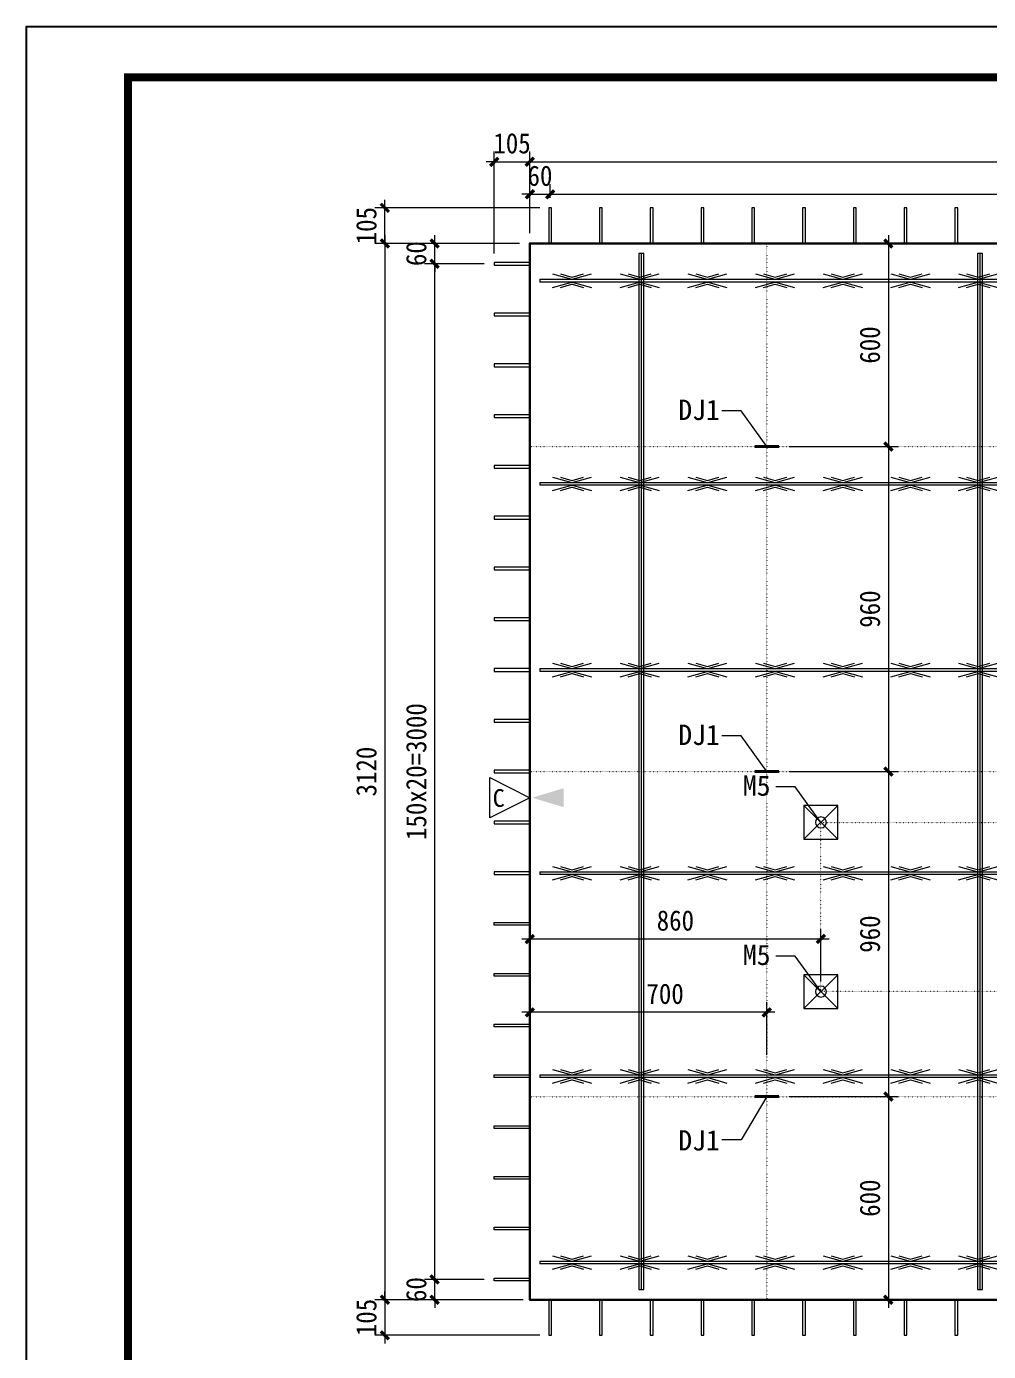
# Model space of a CAD drawing. Header units: millimetres. Extents: x 0 to 28815, y -2 to 20487.
# Drawn here: x 16215 to 19057, y 16571 to 20484 of the extents above; entities that cross this region are included whole.
import ezdxf
from ezdxf.enums import TextEntityAlignment as Align

# ---------------------------------------------------------------- set-up
doc = ezdxf.new("R2010")
doc.units = ezdxf.units.MM
doc.linetypes.add('DOT', pattern=[0.25, 0, -0.25])
for name, color, linetype in [('ERECTIONMARK', 8, 'Continuous'), ('图框2', 1, 'Continuous'), ('图框线', 7, 'Continuous'), ('桁架', 4, 'Continuous'), ('钢筋', 7, 'Continuous')]:
    doc.layers.add(name, color=color, linetype=linetype)
for name, color, linetype, lineweight in [('YG-标注', 151, 'Continuous', 15), ('YZ-文字', 4, 'Continuous', 13), ('YZ-符号', 96, 'Continuous', 9), ('墙板支撑', 7, 'Continuous', 15), ('轮廓线', 2, 'Continuous', 13)]:
    doc.layers.add(name, color=color, linetype=linetype, lineweight=lineweight)
doc.styles.add('YZ-样式 2', font='simhei.ttf', dxfattribs={"width": 0.9})
doc.styles.add('图签-黑体', font='simhei.ttf')
doc.styles.add('黑体', font='simhei.ttf')
doc.dimstyles.new('m_sc-10', dxfattribs={"dimtxt": 65, "dimasz": 30, "dimexe": 20, "dimexo": 30, "dimgap": 20, "dimtad": 1, "dimdec": 0, "dimzin": 1, "dimdsep": 46, "dimtxsty": '黑体', "dimblk": 'ARCHTICK', "dimcen": 250, "dimdle": 10, "dimclrd": 256, "dimclre": 256, "dimclrt": 7, "dimazin": 0, "dimtfac": 1, "dimtdec": 0, "dimtix": 1, "dimtmove": 2, "dimatfit": 2, "dimldrblk": 'ARCHTICK', "dimfxl": 1, "dimlwd": -1, "dimlwe": -1, "dimarcsym": 0})
doc.dimstyles.new('YZ-30', dxfattribs={"dimscale": 30, "dimtxt": 2, "dimasz": 0.8, "dimexe": 1, "dimexo": 1, "dimgap": 0.8, "dimtad": 1, "dimdec": 0, "dimzin": 1, "dimdsep": 46, "dimtxsty": 'YZ-样式 2', "dimblk": 'ARCHTICK', "dimcen": 250, "dimdle": 0.8, "dimclrd": 151, "dimclre": 151, "dimclrt": 7, "dimazin": 0, "dimtfac": 1, "dimtdec": 0, "dimtix": 1, "dimtmove": 2, "dimatfit": 2, "dimldrblk": 'ARCHTICK', "dimfxl": 1, "dimlwd": 9, "dimlwe": 9, "dimarcsym": 0})

# ---------------------------------------------------------------- blocks, each defined once
blk = doc.blocks.new('_ArchTick')
at = {"color": 0, "linetype": 'ByBlock', "const_width": 0.4}
blk.add_lwpolyline([(-0.5, -0.5), (0.5, 0.5)], dxfattribs=at)
blk = doc.blocks.new('*D561')
at = {"layer": 'Defpoints', "color": 0, "ltscale": 30, "transparency": 16777216}
for p in [(17701.6, 19843.6), (17273.4, 16723.6), (17711.7, 16723.6)]:
    blk.add_point(p, dxfattribs=at)
at = {"layer": 'YG-标注', "color": 151, "lineweight": 9, "ltscale": 30, "transparency": 16777216}
for p, q in [((17671.6, 19843.6), (17243.4, 19843.6)), ((17273.4, 19867.6), (17273.4, 16699.6)), ((17681.7, 16723.6), (17243.4, 16723.6))]:
    blk.add_line(p, q, dxfattribs=at)
at = {"layer": 'YG-标注', "color": 151, "lineweight": 9, "ltscale": 30, "transparency": 16777216, "xscale": 24, "yscale": 24, "zscale": 24}
for p, rotation in [((17273.4, 19843.6), 90), ((17273.4, 16723.6), 270)]:
    blk.add_blockref('_ArchTick', p, dxfattribs=dict(at, rotation=rotation))
at = {"layer": 'YG-标注', "color": 7, "lineweight": 9, "ltscale": 30, "transparency": 16777216, "insert": (17219, 18283.6), "char_height": 60, "attachment_point": 5, "rotation": 90, "style": 'YZ-样式 2'}
blk.add_mtext('3120', dxfattribs=at)
blk = doc.blocks.new('*D562')
at = {"layer": 'Defpoints', "color": 0, "ltscale": 30, "transparency": 16777216}
for p in [(17711.7, 16723.6), (17273.4, 16618.6), (17761.6, 16618.6)]:
    blk.add_point(p, dxfattribs=at)
at = {"layer": 'YG-标注', "color": 151, "lineweight": 9, "ltscale": 30, "transparency": 16777216}
for p, q in [((17681.7, 16723.6), (17243.4, 16723.6)), ((17273.4, 16723.6), (17273.4, 16747.6)), ((17273.4, 16723.6), (17273.4, 16618.6)), ((17731.6, 16618.6), (17243.4, 16618.6)), ((17273.4, 16618.6), (17273.4, 16594.6))]:
    blk.add_line(p, q, dxfattribs=at)
at = {"layer": 'YG-标注', "color": 151, "lineweight": 9, "ltscale": 30, "transparency": 16777216, "xscale": 24, "yscale": 24, "zscale": 24}
for p, rotation in [((17273.4, 16723.6), 270), ((17273.4, 16618.6), 90)]:
    blk.add_blockref('_ArchTick', p, dxfattribs=dict(at, rotation=rotation))
at = {"layer": 'YG-标注', "color": 7, "lineweight": 9, "ltscale": 30, "transparency": 16777216, "insert": (17219, 16671.1), "char_height": 60, "attachment_point": 5, "rotation": 90, "style": 'YZ-样式 2'}
blk.add_mtext('105', dxfattribs=at)
blk = doc.blocks.new('*D563')
at = {"layer": 'Defpoints', "color": 0, "ltscale": 30, "transparency": 16777216}
for p in [(17420.6, 19783.6), (17596.6, 19783.6), (17596.6, 16783.6)]:
    blk.add_point(p, dxfattribs=at)
at = {"layer": 'YG-标注', "color": 151, "lineweight": 9, "ltscale": 30, "transparency": 16777216}
for p, q in [((17420.6, 16759.6), (17420.6, 19807.6)), ((17566.6, 19783.6), (17390.6, 19783.6)), ((17566.6, 16783.6), (17390.6, 16783.6))]:
    blk.add_line(p, q, dxfattribs=at)
at = {"layer": 'YG-标注', "color": 151, "lineweight": 9, "ltscale": 30, "transparency": 16777216, "xscale": 24, "yscale": 24, "zscale": 24}
for p, rotation in [((17420.6, 19783.6), 90), ((17420.6, 16783.6), 270)]:
    blk.add_blockref('_ArchTick', p, dxfattribs=dict(at, rotation=rotation))
at = {"layer": 'YG-标注', "color": 7, "lineweight": 9, "ltscale": 30, "transparency": 16777216, "insert": (17366.3, 18283.6), "char_height": 60, "attachment_point": 5, "rotation": 90, "style": 'YZ-样式 2'}
blk.add_mtext('150x20=3000', dxfattribs=at)
blk = doc.blocks.new('*D564')
at = {"layer": 'Defpoints', "color": 0, "ltscale": 30, "transparency": 16777216}
for p in [(17420.6, 19843.6), (17701.6, 19843.6), (17596.6, 19783.6)]:
    blk.add_point(p, dxfattribs=at)
at = {"layer": 'YG-标注', "color": 151, "lineweight": 9, "ltscale": 30, "transparency": 16777216}
for p, q in [((17671.6, 19843.6), (17390.6, 19843.6)), ((17420.6, 19843.6), (17420.6, 19867.6)), ((17420.6, 19783.6), (17420.6, 19843.6)), ((17566.6, 19783.6), (17390.6, 19783.6)), ((17420.6, 19783.6), (17420.6, 19759.6))]:
    blk.add_line(p, q, dxfattribs=at)
at = {"layer": 'YG-标注', "color": 151, "lineweight": 9, "ltscale": 30, "transparency": 16777216, "xscale": 24, "yscale": 24, "zscale": 24}
for p, rotation in [((17420.6, 19843.6), 270), ((17420.6, 19783.6), 90)]:
    blk.add_blockref('_ArchTick', p, dxfattribs=dict(at, rotation=rotation))
at = {"layer": 'YG-标注', "color": 7, "lineweight": 9, "ltscale": 30, "transparency": 16777216, "insert": (17366.3, 19813.6), "char_height": 60, "attachment_point": 5, "rotation": 90, "style": 'YZ-样式 2'}
blk.add_mtext('60', dxfattribs=at)
blk = doc.blocks.new('*D565')
at = {"layer": 'Defpoints', "color": 0, "ltscale": 30, "transparency": 16777216}
for p in [(17420.6, 16783.6), (17596.6, 16783.6), (17701.6, 16723.6)]:
    blk.add_point(p, dxfattribs=at)
at = {"layer": 'YG-标注', "color": 151, "lineweight": 9, "ltscale": 30, "transparency": 16777216}
for p, q in [((17420.6, 16783.6), (17420.6, 16807.6)), ((17566.6, 16783.6), (17390.6, 16783.6)), ((17420.6, 16723.6), (17420.6, 16783.6)), ((17671.6, 16723.6), (17390.6, 16723.6)), ((17420.6, 16723.6), (17420.6, 16699.6))]:
    blk.add_line(p, q, dxfattribs=at)
at = {"layer": 'YG-标注', "color": 151, "lineweight": 9, "ltscale": 30, "transparency": 16777216, "xscale": 24, "yscale": 24, "zscale": 24}
for p, rotation in [((17420.6, 16783.6), 270), ((17420.6, 16723.6), 90)]:
    blk.add_blockref('_ArchTick', p, dxfattribs=dict(at, rotation=rotation))
at = {"layer": 'YG-标注', "color": 7, "lineweight": 9, "ltscale": 30, "transparency": 16777216, "insert": (17366.3, 16753.6), "char_height": 60, "attachment_point": 5, "rotation": 90, "style": 'YZ-样式 2'}
blk.add_mtext('60', dxfattribs=at)
blk = doc.blocks.new('*D566')
at = {"layer": 'Defpoints', "color": 0, "ltscale": 30, "transparency": 16777216}
for p in [(17701.6, 20084.7), (17701.6, 19843.6), (17596.6, 19783.6)]:
    blk.add_point(p, dxfattribs=at)
at = {"layer": '钢筋', "color": 151, "lineweight": 9, "ltscale": 30, "transparency": 16777216}
for p, q in [((17596.6, 20084.7), (17572.6, 20084.7)), ((17596.6, 19813.6), (17596.6, 20114.7)), ((17596.6, 20084.7), (17701.6, 20084.7)), ((17701.6, 19873.6), (17701.6, 20114.7)), ((17701.6, 20084.7), (17725.6, 20084.7))]:
    blk.add_line(p, q, dxfattribs=at)
at = {"layer": '钢筋', "color": 151, "lineweight": 9, "ltscale": 30, "transparency": 16777216, "xscale": 24, "yscale": 24, "zscale": 24}
blk.add_blockref('_ArchTick', (17596.6, 20084.7), dxfattribs=at)
at = {"layer": '钢筋', "color": 151, "lineweight": 9, "ltscale": 30, "transparency": 16777216, "xscale": 24, "yscale": 24, "zscale": 24, "rotation": 180}
blk.add_blockref('_ArchTick', (17701.6, 20084.7), dxfattribs=at)
at = {"layer": '钢筋', "color": 7, "ltscale": 30, "transparency": 16777216, "insert": (17649.1, 20139.1), "char_height": 60, "attachment_point": 5, "style": 'YZ-样式 2'}
blk.add_mtext('105', dxfattribs=at)
blk = doc.blocks.new('*D567')
at = {"layer": 'Defpoints', "color": 0, "ltscale": 30, "transparency": 16777216}
for p in [(17761.6, 19988.9), (17761.6, 19948.6), (17701.6, 19843.6)]:
    blk.add_point(p, dxfattribs=at)
at = {"layer": '钢筋', "color": 151, "lineweight": 9, "ltscale": 30, "transparency": 16777216}
for p, q in [((17701.6, 19873.6), (17701.6, 20018.9)), ((17761.6, 19978.6), (17761.6, 20018.9)), ((17701.6, 19988.9), (17677.6, 19988.9)), ((17701.6, 19988.9), (17761.6, 19988.9)), ((17761.6, 19988.9), (17785.6, 19988.9))]:
    blk.add_line(p, q, dxfattribs=at)
at = {"layer": '钢筋', "color": 151, "lineweight": 9, "ltscale": 30, "transparency": 16777216, "xscale": 24, "yscale": 24, "zscale": 24}
blk.add_blockref('_ArchTick', (17701.6, 19988.9), dxfattribs=at)
at = {"layer": '钢筋', "color": 151, "lineweight": 9, "ltscale": 30, "transparency": 16777216, "xscale": 24, "yscale": 24, "zscale": 24, "rotation": 180}
blk.add_blockref('_ArchTick', (17761.6, 19988.9), dxfattribs=at)
at = {"layer": '钢筋', "color": 7, "ltscale": 30, "transparency": 16777216, "insert": (17731.6, 20043.2), "char_height": 60, "attachment_point": 5, "style": 'YZ-样式 2'}
blk.add_mtext('60', dxfattribs=at)
blk = doc.blocks.new('*D568')
at = {"layer": 'Defpoints', "color": 0, "ltscale": 30, "transparency": 16777216}
for p in [(17273.4, 19948.6), (17761.6, 19948.6), (17701.6, 19843.6)]:
    blk.add_point(p, dxfattribs=at)
at = {"layer": '钢筋', "color": 151, "lineweight": 9, "ltscale": 30, "transparency": 16777216}
for p, q in [((17273.4, 19948.6), (17273.4, 19972.6)), ((17731.6, 19948.6), (17243.4, 19948.6)), ((17273.4, 19843.6), (17273.4, 19948.6)), ((17671.6, 19843.6), (17243.4, 19843.6)), ((17273.4, 19843.6), (17273.4, 19819.6))]:
    blk.add_line(p, q, dxfattribs=at)
at = {"layer": '钢筋', "color": 151, "lineweight": 9, "ltscale": 30, "transparency": 16777216, "xscale": 24, "yscale": 24, "zscale": 24}
for p, rotation in [((17273.4, 19948.6), 270), ((17273.4, 19843.6), 90)]:
    blk.add_blockref('_ArchTick', p, dxfattribs=dict(at, rotation=rotation))
at = {"layer": '钢筋', "color": 7, "ltscale": 30, "transparency": 16777216, "insert": (17219, 19896.1), "char_height": 60, "attachment_point": 5, "rotation": 90, "style": 'YZ-样式 2'}
blk.add_mtext('105', dxfattribs=at)
blk = doc.blocks.new('*D569')
at = {"layer": 'Defpoints', "color": 0, "ltscale": 30, "transparency": 16777216}
for p in [(21421.6, 20084.7), (17701.6, 19843.6), (21421.6, 19843.6)]:
    blk.add_point(p, dxfattribs=at)
at = {"layer": 'YG-标注', "color": 151, "lineweight": 9, "ltscale": 30, "transparency": 16777216}
for p, q in [((17677.6, 20084.7), (21445.6, 20084.7)), ((17701.6, 19873.6), (17701.6, 20114.7)), ((21421.6, 19873.6), (21421.6, 20114.7))]:
    blk.add_line(p, q, dxfattribs=at)
at = {"layer": 'YG-标注', "color": 151, "lineweight": 9, "ltscale": 30, "transparency": 16777216, "xscale": 24, "yscale": 24, "zscale": 24, "rotation": 180}
blk.add_blockref('_ArchTick', (17701.6, 20084.7), dxfattribs=at)
at = {"layer": 'YG-标注', "color": 151, "lineweight": 9, "ltscale": 30, "transparency": 16777216, "xscale": 24, "yscale": 24, "zscale": 24}
blk.add_blockref('_ArchTick', (21421.6, 20084.7), dxfattribs=at)
at = {"layer": 'YG-标注', "color": 7, "lineweight": 9, "ltscale": 30, "transparency": 16777216, "insert": (19561.6, 20139.1), "char_height": 60, "attachment_point": 5, "style": 'YZ-样式 2'}
blk.add_mtext('3720', dxfattribs=at)
blk = doc.blocks.new('*D572')
at = {"layer": 'Defpoints', "color": 0, "ltscale": 30, "transparency": 16777216}
for p in [(21361.6, 19988.9), (17761.6, 19948.6), (21361.6, 19948.6)]:
    blk.add_point(p, dxfattribs=at)
at = {"layer": '钢筋', "color": 151, "lineweight": 9, "ltscale": 30, "transparency": 16777216}
for p, q in [((17761.6, 19978.6), (17761.6, 20018.9)), ((21361.6, 19978.6), (21361.6, 20018.9)), ((17737.6, 19988.9), (21385.6, 19988.9))]:
    blk.add_line(p, q, dxfattribs=at)
at = {"layer": '钢筋', "color": 151, "lineweight": 9, "ltscale": 30, "transparency": 16777216, "xscale": 24, "yscale": 24, "zscale": 24, "rotation": 180}
blk.add_blockref('_ArchTick', (17761.6, 19988.9), dxfattribs=at)
at = {"layer": '钢筋', "color": 151, "lineweight": 9, "ltscale": 30, "transparency": 16777216, "xscale": 24, "yscale": 24, "zscale": 24}
blk.add_blockref('_ArchTick', (21361.6, 19988.9), dxfattribs=at)
at = {"layer": '钢筋', "color": 7, "ltscale": 30, "transparency": 16777216, "insert": (19561.6, 20043.2), "char_height": 60, "attachment_point": 5, "style": 'YZ-样式 2'}
blk.add_mtext('150x24=3600', dxfattribs=at)
blk = doc.blocks.new('A$C417965C4')
at = {"layer": '桁架', "color": 4, "lineweight": 9}
for p, q in [((-3660, 4), (-3660, -4)), ((0, -4), (0, 4))]:
    blk.add_line(p, q, dxfattribs=at)
for points in [[(-3660, 4), (0, 4)], [(-3623.2, 20), (-3566.3, 4), (-3564.5, 4), (-3507.6, 20)], [(-3599.7, 20), (-3565.5, 10), (-3565.2, 10), (-3531.1, 20)], [(-3423.2, 20), (-3366.3, 4), (-3364.5, 4), (-3307.6, 20)], [(-3399.7, 20), (-3365.5, 10), (-3365.2, 10), (-3331.1, 20)], [(-3223.2, 20), (-3166.3, 4), (-3164.5, 4), (-3107.6, 20)], [(-3199.7, 20), (-3165.5, 10), (-3165.2, 10), (-3131.1, 20)], [(-3023.2, 20), (-2966.3, 4), (-2964.5, 4), (-2907.6, 20)], [(-2999.7, 20), (-2965.5, 10), (-2965.2, 10), (-2931.1, 20)], [(-2823.2, 20), (-2766.3, 4), (-2764.5, 4), (-2707.6, 20)], [(-2799.7, 20), (-2765.5, 10), (-2765.2, 10), (-2731.1, 20)], [(-2623.2, 20), (-2566.3, 4), (-2564.5, 4), (-2507.6, 20)], [(-2599.7, 20), (-2565.5, 10), (-2565.2, 10), (-2531.1, 20)], [(-2423.2, 20), (-2366.3, 4), (-2364.5, 4), (-2307.6, 20)], [(-2399.7, 20), (-2365.5, 10), (-2365.2, 10), (-2331.1, 20)], [(-2223.2, 20), (-2166.3, 4), (-2164.5, 4), (-2107.6, 20)], [(-2199.7, 20), (-2165.5, 10), (-2165.2, 10), (-2131.1, 20)], [(-2023.2, 20), (-1966.3, 4), (-1964.5, 4), (-1907.6, 20)], [(-1999.7, 20), (-1965.5, 10), (-1965.2, 10), (-1931.1, 20)], [(-1823.2, 20), (-1766.3, 4), (-1764.5, 4), (-1707.6, 20)], [(-1799.7, 20), (-1765.5, 10), (-1765.2, 10), (-1731.1, 20)], [(-1623.2, 20), (-1566.3, 4), (-1564.5, 4), (-1507.6, 20)], [(-1599.7, 20), (-1565.5, 10), (-1565.2, 10), (-1531.1, 20)], [(-1423.2, 20), (-1366.3, 4), (-1364.5, 4), (-1307.6, 20)], [(-1399.7, 20), (-1365.5, 10), (-1365.2, 10), (-1331.1, 20)], [(-1223.2, 20), (-1166.3, 4), (-1164.5, 4), (-1107.6, 20)], [(-1199.7, 20), (-1165.5, 10), (-1165.2, 10), (-1131.1, 20)], [(-1022.9, 20), (-966, 4), (-964.1, 4), (-907.3, 20)], [(-999.4, 20), (-965.2, 10), (-964.9, 10), (-930.8, 20)], [(-822.9, 20), (-766, 4), (-764.1, 4), (-707.3, 20)], [(-799.4, 20), (-765.2, 10), (-764.9, 10), (-730.8, 20)], [(-622.9, 20), (-566, 4), (-564.1, 4), (-507.3, 20)], [(-599.4, 20), (-565.2, 10), (-564.9, 10), (-530.8, 20)], [(-422.9, 20), (-366, 4), (-364.1, 4), (-307.3, 20)], [(-399.4, 20), (-365.2, 10), (-364.9, 10), (-330.8, 20)], [(-222.4, 20), (-165.5, 4), (-163.7, 4), (-106.8, 20)], [(-198.9, 20), (-164.8, 10), (-164.4, 10), (-130.3, 20)], [(-22.4, 20), (0, 13.7)], [(0, -4), (-3660, -4)], [(-3623.2, -20), (-3566.3, -4), (-3564.5, -4), (-3507.6, -20)], [(-3599.7, -20), (-3565.5, -10), (-3565.2, -10), (-3531.1, -20)], [(-3423.2, -20), (-3366.3, -4), (-3364.5, -4), (-3307.6, -20)], [(-3399.7, -20), (-3365.5, -10), (-3365.2, -10), (-3331.1, -20)], [(-3223.2, -20), (-3166.3, -4), (-3164.5, -4), (-3107.6, -20)], [(-3199.7, -20), (-3165.5, -10), (-3165.2, -10), (-3131.1, -20)], [(-3023.2, -20), (-2966.3, -4), (-2964.5, -4), (-2907.6, -20)], [(-2999.7, -20), (-2965.5, -10), (-2965.2, -10), (-2931.1, -20)], [(-2823.2, -20), (-2766.3, -4), (-2764.5, -4), (-2707.6, -20)], [(-2799.7, -20), (-2765.5, -10), (-2765.2, -10), (-2731.1, -20)], [(-2623.2, -20), (-2566.3, -4), (-2564.5, -4), (-2507.6, -20)], [(-2599.7, -20), (-2565.5, -10), (-2565.2, -10), (-2531.1, -20)], [(-2423.2, -20), (-2366.3, -4), (-2364.5, -4), (-2307.6, -20)], [(-2399.7, -20), (-2365.5, -10), (-2365.2, -10), (-2331.1, -20)], [(-2223.2, -20), (-2166.3, -4), (-2164.5, -4), (-2107.6, -20)], [(-2199.7, -20), (-2165.5, -10), (-2165.2, -10), (-2131.1, -20)], [(-2023.2, -20), (-1966.3, -4), (-1964.5, -4), (-1907.6, -20)], [(-1999.7, -20), (-1965.5, -10), (-1965.2, -10), (-1931.1, -20)], [(-1823.2, -20), (-1766.3, -4), (-1764.5, -4), (-1707.6, -20)], [(-1799.7, -20), (-1765.5, -10), (-1765.2, -10), (-1731.1, -20)], [(-1623.2, -20), (-1566.3, -4), (-1564.5, -4), (-1507.6, -20)], [(-1599.7, -20), (-1565.5, -10), (-1565.2, -10), (-1531.1, -20)], [(-1423.2, -20), (-1366.3, -4), (-1364.5, -4), (-1307.6, -20)], [(-1399.7, -20), (-1365.5, -10), (-1365.2, -10), (-1331.1, -20)], [(-1223.2, -20), (-1166.3, -4), (-1164.5, -4), (-1107.6, -20)], [(-1199.7, -20), (-1165.5, -10), (-1165.2, -10), (-1131.1, -20)], [(-1022.9, -20), (-966, -4), (-964.1, -4), (-907.3, -20)], [(-999.4, -20), (-965.2, -10), (-964.9, -10), (-930.8, -20)], [(-822.9, -20), (-766, -4), (-764.1, -4), (-707.3, -20)], [(-799.4, -20), (-765.2, -10), (-764.9, -10), (-730.8, -20)], [(-622.9, -20), (-566, -4), (-564.1, -4), (-507.3, -20)], [(-599.4, -20), (-565.2, -10), (-564.9, -10), (-530.8, -20)], [(-422.9, -20), (-366, -4), (-364.1, -4), (-307.3, -20)], [(-399.4, -20), (-365.2, -10), (-364.9, -10), (-330.8, -20)], [(-222.4, -20), (-165.5, -4), (-163.7, -4), (-106.8, -20)], [(-198.9, -20), (-164.8, -10), (-164.4, -10), (-130.3, -20)], [(-22.4, -20), (0, -13.7)]]:
    blk.add_lwpolyline(points, dxfattribs=at)
blk = doc.blocks.new('*D575')
at = {"layer": 'Defpoints', "color": 0, "ltscale": 30, "transparency": 16777216}
for p in [(17701.6, 17572.5), (17701.6, 17416.4), (18401.6, 17416.8)]:
    blk.add_point(p, dxfattribs=at)
at = {"layer": 'YG-标注', "color": 151, "lineweight": 9, "ltscale": 30, "transparency": 16777216}
for p, q in [((17701.6, 17446.4), (17701.6, 17602.5)), ((18401.6, 17446.8), (18401.6, 17602.5)), ((18425.6, 17572.5), (17677.6, 17572.5))]:
    blk.add_line(p, q, dxfattribs=at)
at = {"layer": 'YG-标注', "color": 151, "lineweight": 9, "ltscale": 30, "transparency": 16777216, "xscale": 24, "yscale": 24, "zscale": 24, "rotation": 180}
blk.add_blockref('_ArchTick', (17701.6, 17572.5), dxfattribs=at)
at = {"layer": 'YG-标注', "color": 151, "lineweight": 9, "ltscale": 30, "transparency": 16777216, "xscale": 24, "yscale": 24, "zscale": 24}
blk.add_blockref('_ArchTick', (18401.6, 17572.5), dxfattribs=at)
at = {"layer": 'YG-标注', "color": 7, "lineweight": 9, "ltscale": 30, "transparency": 16777216, "insert": (18101.3, 17626.9), "char_height": 60, "attachment_point": 5, "style": 'YZ-样式 2'}
blk.add_mtext('700', dxfattribs=at)
blk = doc.blocks.new('A$C0ABE7B75')
at = {"layer": '钢筋', "color": 4, "lineweight": 13}
for points in [[(-7.3, 0), (7.2, 0), (7.2, 3000), (7.2, 3060), (-7.3, 3060)], [(-7.3, 3060), (-7.3, 3060), (-7.3, 0)], [(-0.8, 3060), (-0.8, 3000), (-0.8, 0)]]:
    blk.add_lwpolyline(points, dxfattribs=at)
blk = doc.blocks.new('*D597')
at = {"layer": 'Defpoints', "color": 0, "ltscale": 30, "transparency": 16777216}
for p in [(18424.2, 19843.6), (18437.4, 19243.6), (18760.8, 19243.6)]:
    blk.add_point(p, dxfattribs=at)
at = {"layer": 'YG-标注', "color": 151, "lineweight": 9, "ltscale": 30, "transparency": 16777216}
for p, q in [((18454.2, 19843.6), (18790.8, 19843.6)), ((18760.8, 19867.6), (18760.8, 19219.6)), ((18467.4, 19243.6), (18790.8, 19243.6))]:
    blk.add_line(p, q, dxfattribs=at)
at = {"layer": 'YG-标注', "color": 151, "lineweight": 9, "ltscale": 30, "transparency": 16777216, "xscale": 24, "yscale": 24, "zscale": 24}
for p, rotation in [((18760.8, 19843.6), 90), ((18760.8, 19243.6), 270)]:
    blk.add_blockref('_ArchTick', p, dxfattribs=dict(at, rotation=rotation))
at = {"layer": 'YG-标注', "color": 7, "ltscale": 30, "transparency": 16777216, "insert": (18706.5, 19543.6), "char_height": 60, "attachment_point": 5, "rotation": 90, "style": 'YZ-样式 2'}
blk.add_mtext('600', dxfattribs=at)
blk = doc.blocks.new('*D598')
at = {"layer": 'Defpoints', "color": 0, "ltscale": 30, "transparency": 16777216}
for p in [(18437.4, 19243.6), (18437.4, 18283.6), (18760.8, 18283.6)]:
    blk.add_point(p, dxfattribs=at)
at = {"layer": 'YG-标注', "color": 151, "lineweight": 9, "ltscale": 30, "transparency": 16777216}
for p, q in [((18760.8, 19267.6), (18760.8, 18259.6)), ((18467.4, 19243.6), (18790.8, 19243.6)), ((18467.4, 18283.6), (18790.8, 18283.6))]:
    blk.add_line(p, q, dxfattribs=at)
at = {"layer": 'YG-标注', "color": 151, "lineweight": 9, "ltscale": 30, "transparency": 16777216, "xscale": 24, "yscale": 24, "zscale": 24}
for p, rotation in [((18760.8, 19243.6), 90), ((18760.8, 18283.6), 270)]:
    blk.add_blockref('_ArchTick', p, dxfattribs=dict(at, rotation=rotation))
at = {"layer": 'YG-标注', "color": 7, "ltscale": 30, "transparency": 16777216, "insert": (18706.5, 18763.6), "char_height": 60, "attachment_point": 5, "rotation": 90, "style": 'YZ-样式 2'}
blk.add_mtext('960', dxfattribs=at)
blk = doc.blocks.new('*D599')
at = {"layer": 'Defpoints', "color": 0, "ltscale": 30, "transparency": 16777216}
for p in [(18437.4, 18283.6), (18437.4, 17323.6), (18760.8, 17323.6)]:
    blk.add_point(p, dxfattribs=at)
at = {"layer": 'YG-标注', "color": 151, "lineweight": 9, "ltscale": 30, "transparency": 16777216}
for p, q in [((18467.4, 18283.6), (18790.8, 18283.6)), ((18760.8, 18307.6), (18760.8, 17299.6)), ((18467.4, 17323.6), (18790.8, 17323.6))]:
    blk.add_line(p, q, dxfattribs=at)
at = {"layer": 'YG-标注', "color": 151, "lineweight": 9, "ltscale": 30, "transparency": 16777216, "xscale": 24, "yscale": 24, "zscale": 24}
for p, rotation in [((18760.8, 18283.6), 90), ((18760.8, 17323.6), 270)]:
    blk.add_blockref('_ArchTick', p, dxfattribs=dict(at, rotation=rotation))
at = {"layer": 'YG-标注', "color": 7, "ltscale": 30, "transparency": 16777216, "insert": (18706.5, 17803.6), "char_height": 60, "attachment_point": 5, "rotation": 90, "style": 'YZ-样式 2'}
blk.add_mtext('960', dxfattribs=at)
blk = doc.blocks.new('*D600')
at = {"layer": 'Defpoints', "color": 0, "ltscale": 30, "transparency": 16777216}
for p in [(18437.4, 17323.6), (18425.5, 16723.6), (18760.8, 16723.6)]:
    blk.add_point(p, dxfattribs=at)
at = {"layer": 'YG-标注', "color": 151, "lineweight": 9, "ltscale": 30, "transparency": 16777216}
for p, q in [((18760.8, 17347.6), (18760.8, 16699.6)), ((18467.4, 17323.6), (18790.8, 17323.6)), ((18455.5, 16723.6), (18790.8, 16723.6))]:
    blk.add_line(p, q, dxfattribs=at)
at = {"layer": 'YG-标注', "color": 151, "lineweight": 9, "ltscale": 30, "transparency": 16777216, "xscale": 24, "yscale": 24, "zscale": 24}
for p, rotation in [((18760.8, 17323.6), 90), ((18760.8, 16723.6), 270)]:
    blk.add_blockref('_ArchTick', p, dxfattribs=dict(at, rotation=rotation))
at = {"layer": 'YG-标注', "color": 7, "ltscale": 30, "transparency": 16777216, "insert": (18706.5, 17023.6), "char_height": 60, "attachment_point": 5, "rotation": 90, "style": 'YZ-样式 2'}
blk.add_mtext('600', dxfattribs=at)
blk = doc.blocks.new('A$C6C6A476D')
at = {"layer": '墙板支撑', "color": 6, "ltscale": 30}
for p, q in [((50, 50), (-50, -50)), ((-50, 50), (50, -50))]:
    blk.add_line(p, q, dxfattribs=at)
blk.add_lwpolyline([(-50, 50), (50, 50), (50, -50), (-50, -50)], close=True, dxfattribs=at)
blk.add_circle((0, 0), 16, dxfattribs=at)
blk = doc.blocks.new('A$C35D967A2')
at = {"layer": '墙板支撑', "color": 0, "ltscale": 30}
for p in [(50, 50), (550, 50)]:
    blk.add_blockref('A$C6C6A476D', p, dxfattribs=at)
blk = doc.blocks.new('*D607')
at = {"layer": 'Defpoints', "color": 0, "ltscale": 30, "transparency": 16777216}
for p in [(17701.6, 17789), (17701.6, 17633.6), (18561.6, 17633.6)]:
    blk.add_point(p, dxfattribs=at)
at = {"layer": 'YZ-文字', "color": 151, "lineweight": 9, "ltscale": 30, "transparency": 16777216}
for p, q in [((17701.6, 17663.6), (17701.6, 17819)), ((18561.6, 17663.6), (18561.6, 17819)), ((18585.6, 17789), (17677.6, 17789))]:
    blk.add_line(p, q, dxfattribs=at)
at = {"layer": 'YZ-文字', "color": 151, "lineweight": 9, "ltscale": 30, "transparency": 16777216, "xscale": 24, "yscale": 24, "zscale": 24, "rotation": 180}
blk.add_blockref('_ArchTick', (17701.6, 17789), dxfattribs=at)
at = {"layer": 'YZ-文字', "color": 151, "lineweight": 9, "ltscale": 30, "transparency": 16777216, "xscale": 24, "yscale": 24, "zscale": 24}
blk.add_blockref('_ArchTick', (18561.6, 17789), dxfattribs=at)
at = {"layer": 'YZ-文字', "color": 7, "ltscale": 30, "transparency": 16777216, "insert": (18131.6, 17843.4), "char_height": 60, "attachment_point": 5, "style": 'YZ-样式 2'}
blk.add_mtext('860', dxfattribs=at)

msp = doc.modelspace()

# ---------------------------------------------------------------- hatches: boundary and pattern name
at = {"layer": 'YZ-符号', "lineweight": 15}
msp.add_hatch(color=1, dxfattribs=at).paths.add_polyline_path([(17708.6, 18206.4), (17801.6, 18178.4), (17801.6, 18234.5)])

# ---------------------------------------------------------------- linework, layer by layer
at = {"layer": 'ERECTIONMARK', "color": 3, "lineweight": 40}
for p, q in [((18365.9, 19243.6), (18437.4, 19243.6)), ((18365.9, 18283.6), (18437.4, 18283.6)), ((18365.9, 17323.6), (18437.4, 17323.6))]:
    msp.add_line(p, q, dxfattribs=at)
at = {"layer": 'YZ-符号', "color": 253, "linetype": 'DOT', "lineweight": 13, "ltscale": 5}
for p, q in [((18401.6, 19843.6), (18401.6, 16723.6)), ((17701.6, 19244), (21421.6, 19244)), ((17701.6, 18284), (21421.6, 18284)), ((17701.6, 17323.2), (21421.6, 17323.2))]:
    msp.add_line(p, q, dxfattribs=at)
at = {"layer": 'YZ-符号', "color": 1, "lineweight": 15}
msp.add_lwpolyline([(17701.6, 18206.4), (17583.2, 18146.7), (17583.2, 18266.1)], close=True, dxfattribs=at)
at = {"layer": 'YZ-符号', "color": 253, "linetype": 'DOT', "lineweight": 13, "ltscale": 5}
msp.add_lwpolyline([(18561.6, 18133.6), (20561.6, 18133.6), (20561.6, 17633.6), (18561.6, 17633.6)], close=True, dxfattribs=at)
at = {"layer": '图框2', "color": 1}
msp.add_lwpolyline([(16214.7, 11574.4), (16214.7, 20484.4), (28814.7, 20484.4), (28814.7, 11574.4)], close=True, dxfattribs=at)
at = {"layer": '图框线', "const_width": 24}
msp.add_lwpolyline([(16514.7, 20334.4), (28664.7, 20334.4), (28664.7, 11724.4), (16514.7, 11724.4)], close=True, dxfattribs=at)
at = {"layer": '轮廓线', "color": 2, "lineweight": 30}
msp.add_lwpolyline([(21421.6, 19843.6), (21421.6, 16723.6), (17701.6, 16723.6), (17701.6, 19843.6)], close=True, dxfattribs=at)
at = {"layer": '钢筋', "color": 5, "lineweight": 13}
for points in [[(17765.6, 19843.6), (17765.6, 19948.6), (17757.6, 19948.6), (17757.6, 19843.6)], [(17915.6, 19843.6), (17915.6, 19948.6), (17907.6, 19948.6), (17907.6, 19843.6)], [(18065.6, 19843.6), (18065.6, 19948.6), (18057.6, 19948.6), (18057.6, 19843.6)], [(18215.6, 19843.6), (18215.6, 19948.6), (18207.6, 19948.6), (18207.6, 19843.6)], [(18365.6, 19843.6), (18365.6, 19948.6), (18357.6, 19948.6), (18357.6, 19843.6)], [(18515.6, 19843.6), (18515.6, 19948.6), (18507.6, 19948.6), (18507.6, 19843.6)], [(18665.6, 19843.6), (18665.6, 19948.6), (18657.6, 19948.6), (18657.6, 19843.6)], [(18815.6, 19843.6), (18815.6, 19948.6), (18807.6, 19948.6), (18807.6, 19843.6)], [(18965.6, 19843.6), (18965.6, 19948.6), (18957.6, 19948.6), (18957.6, 19843.6)], [(17757.6, 16723.6), (17757.6, 16618.6), (17765.6, 16618.6), (17765.6, 16723.6)], [(17907.6, 16723.6), (17907.6, 16618.6), (17915.6, 16618.6), (17915.6, 16723.6)], [(18057.6, 16723.6), (18057.6, 16618.6), (18065.6, 16618.6), (18065.6, 16723.6)], [(18207.6, 16723.6), (18207.6, 16618.6), (18215.6, 16618.6), (18215.6, 16723.6)], [(18357.6, 16723.6), (18357.6, 16618.6), (18365.6, 16618.6), (18365.6, 16723.6)], [(18507.6, 16723.6), (18507.6, 16618.6), (18515.6, 16618.6), (18515.6, 16723.6)], [(18657.6, 16723.6), (18657.6, 16618.6), (18665.6, 16618.6), (18665.6, 16723.6)], [(18807.6, 16723.6), (18807.6, 16618.6), (18815.6, 16618.6), (18815.6, 16723.6)], [(18957.6, 16723.6), (18957.6, 16618.6), (18965.6, 16618.6), (18965.6, 16723.6)]]:
    msp.add_lwpolyline(points, dxfattribs=at)
at = {"layer": '钢筋', "color": 1, "lineweight": 13}
for points in [[(17701.6, 19787.6), (17596.6, 19787.6), (17596.6, 19779.6), (17701.6, 19779.6)], [(17701.6, 19637.6), (17596.6, 19637.6), (17596.6, 19629.6), (17701.6, 19629.6)], [(17701.6, 19487.6), (17596.6, 19487.6), (17596.6, 19479.6), (17701.6, 19479.6)], [(17701.6, 19337.6), (17596.6, 19337.6), (17596.6, 19329.6), (17701.6, 19329.6)], [(17701.6, 19187.6), (17596.6, 19187.6), (17596.6, 19179.6), (17701.6, 19179.6)], [(17701.6, 19037.6), (17596.6, 19037.6), (17596.6, 19029.6), (17701.6, 19029.6)], [(17701.6, 18887.6), (17596.6, 18887.6), (17596.6, 18879.6), (17701.6, 18879.6)], [(17701.6, 18737.6), (17596.6, 18737.6), (17596.6, 18729.6), (17701.6, 18729.6)], [(17701.6, 18587.6), (17596.6, 18587.6), (17596.6, 18579.6), (17701.6, 18579.6)], [(17701.6, 18437.6), (17596.6, 18437.6), (17596.6, 18429.6), (17701.6, 18429.6)], [(17701.6, 18287.6), (17596.6, 18287.6), (17596.6, 18279.6), (17701.6, 18279.6)], [(17701.6, 18137.6), (17596.6, 18137.6), (17596.6, 18129.6), (17701.6, 18129.6)], [(17701.6, 17987.6), (17596.6, 17987.6), (17596.6, 17979.6), (17701.6, 17979.6)], [(17701.6, 17829.6), (17596.6, 17829.6), (17596.6, 17837.6), (17701.6, 17837.6)], [(17701.6, 17679.6), (17596.6, 17679.6), (17596.6, 17687.6), (17701.6, 17687.6)], [(17701.6, 17529.6), (17596.6, 17529.6), (17596.6, 17537.6), (17701.6, 17537.6)], [(17701.6, 17379.6), (17596.6, 17379.6), (17596.6, 17387.6), (17701.6, 17387.6)], [(17701.6, 17229.6), (17596.6, 17229.6), (17596.6, 17237.6), (17701.6, 17237.6)], [(17701.6, 17079.6), (17596.6, 17079.6), (17596.6, 17087.6), (17701.6, 17087.6)], [(17701.6, 16929.6), (17596.6, 16929.6), (17596.6, 16937.6), (17701.6, 16937.6)], [(17701.6, 16779.6), (17596.6, 16779.6), (17596.6, 16787.6), (17701.6, 16787.6)]]:
    msp.add_lwpolyline(points, dxfattribs=at)

# ---------------------------------------------------------------- block references
at = {"layer": 'YG-标注', "color": 0, "ltscale": 30}
for name, p in [('A$C0ABE7B75', (18031.4, 16753.6)), ('A$C0ABE7B75', (19031.4, 16753.6)), ('A$C417965C4', (21391.6, 19733.6)), ('A$C417965C4', (21391.6, 19133.6)), ('A$C417965C4', (21391.6, 18583.6)), ('A$C417965C4', (21391.6, 17983.6)), ('A$C417965C4', (21391.6, 17383.6)), ('A$C417965C4', (21391.6, 16833.6))]:
    msp.add_blockref(name, p, dxfattribs=at)
at = {"layer": '墙板支撑', "xscale": -1, "rotation": 270}
msp.add_blockref('A$C35D967A2', (18511.6, 17583.6), dxfattribs=at)

# ---------------------------------------------------------------- texts
at = {"layer": 'YZ-文字', "style": '黑体'}
for s, p in [('DJ1', (18140.3, 19352.2)), ('DJ1', (18140.3, 18392.2)), ('M5', (18331.1, 18242.2)), ('M5', (18331.1, 17742.2)), ('DJ1', (18140.3, 17194.4))]:
    msp.add_text(s, height=60, dxfattribs=at).set_placement(p, align=Align.MIDDLE_LEFT)
at = {"layer": 'YZ-符号', "color": 1, "lineweight": 15, "style": '图签-黑体'}
msp.add_text('C', height=52.5, dxfattribs=at).set_placement((17591.8, 18179.3))

# ---------------------------------------------------------------- dimensions: what is measured, and where the dimension line sits
at = {"layer": 'YG-标注', "color": 0, "lineweight": 9, "ltscale": 30}
dim = msp.add_linear_dim(base=(21421.6, 20084.7), p1=(17701.6, 19843.6), p2=(21421.6, 19843.6), dimstyle='YZ-30', dxfattribs=at)
dim.commit()
dim.dimension.update_dxf_attribs({"geometry": '*D569', "text_midpoint": (19561.6, 20139.1)})
for base, p1, p2, angle, picture, middle in [((17273.4, 16723.6), (17701.6, 19843.6), (17711.7, 16723.6), 270, '*D561', (17219, 18283.6)), ((17420.6, 19843.6), (17596.6, 19783.6), (17701.6, 19843.6), 90, '*D564', (17366.3, 19813.6)), ((17420.6, 16783.6), (17701.6, 16723.6), (17596.6, 16783.6), 90, '*D565', (17366.3, 16753.6)), ((17273.4, 16618.6), (17711.7, 16723.6), (17761.6, 16618.6), 90, '*D562', (17219, 16671.1))]:
    dim = msp.add_linear_dim(base=base, p1=p1, p2=p2, angle=angle, dimstyle='YZ-30', dxfattribs=at)
    dim.commit()
    dim.dimension.update_dxf_attribs({"geometry": picture, "text_midpoint": middle})
at = {"layer": 'YG-标注', "color": 0, "ltscale": 30}
for base, p1, p2, picture, middle in [((18760.8, 19243.6), (18424.2, 19843.6), (18437.4, 19243.6), '*D597', (18706.5, 19543.6)), ((18760.8, 18283.6), (18437.4, 19243.6), (18437.4, 18283.6), '*D598', (18706.5, 18763.6)), ((18760.8, 17323.6), (18437.4, 18283.6), (18437.4, 17323.6), '*D599', (18706.5, 17803.6)), ((18760.8, 16723.6), (18437.4, 17323.6), (18425.5, 16723.6), '*D600', (18706.5, 17023.6))]:
    dim = msp.add_linear_dim(base=base, p1=p1, p2=p2, angle=90, dimstyle='YZ-30', dxfattribs=at)
    dim.commit()
    dim.dimension.update_dxf_attribs({"geometry": picture, "text_midpoint": middle})
at = {"layer": 'YG-标注', "color": 0, "lineweight": 9, "ltscale": 30}
dim = msp.add_linear_dim(base=(17420.6, 19783.6), p1=(17596.6, 16783.6), p2=(17596.6, 19783.6), angle=90, text='150x20=<>', dimstyle='YZ-30', dxfattribs=at)
dim.commit()
dim.dimension.update_dxf_attribs({"geometry": '*D563', "text_midpoint": (17366.3, 18283.6)})
dim = msp.add_linear_dim(base=(17701.6, 17572.5), p1=(18401.6, 17416.8), p2=(17701.6, 17416.4), dimstyle='YZ-30', dxfattribs=at)
dim.commit()
dim.dimension.update_dxf_attribs({"geometry": '*D575', "text_midpoint": (18101.3, 17626.9), "dimtype": 160})
at = {"layer": 'YZ-文字', "color": 0, "ltscale": 30}
dim = msp.add_aligned_dim(p1=(18561.6, 17633.6), p2=(17701.6, 17633.6), distance=-155.4, dimstyle='YZ-30', dxfattribs=at)
dim.commit()
dim.dimension.update_dxf_attribs({"geometry": '*D607', "text_midpoint": (18131.6, 17843.4)})
at = {"layer": '钢筋', "color": 0, "ltscale": 30}
for base, p1, p2, picture, middle in [((17701.6, 20084.7), (17596.6, 19783.6), (17701.6, 19843.6), '*D566', (17649.1, 20139.1)), ((17761.6, 19988.9), (17701.6, 19843.6), (17761.6, 19948.6), '*D567', (17731.6, 20043.2))]:
    dim = msp.add_linear_dim(base=base, p1=p1, p2=p2, dimstyle='YZ-30', dxfattribs=at)
    dim.commit()
    dim.dimension.update_dxf_attribs({"geometry": picture, "text_midpoint": middle})
dim = msp.add_linear_dim(base=(21361.6, 19988.9), p1=(17761.6, 19948.6), p2=(21361.6, 19948.6), text='150x24=<>', dimstyle='YZ-30', dxfattribs=at)
dim.commit()
dim.dimension.update_dxf_attribs({"geometry": '*D572', "text_midpoint": (19561.6, 20043.2)})
dim = msp.add_linear_dim(base=(17273.4, 19948.6), p1=(17701.6, 19843.6), p2=(17761.6, 19948.6), angle=90, dimstyle='YZ-30', dxfattribs=at)
dim.commit()
dim.dimension.update_dxf_attribs({"geometry": '*D568', "text_midpoint": (17219, 19896.1)})

# ---------------------------------------------------------------- leaders
at = {"layer": 'YZ-符号', "lineweight": 13}
for points in [[(18401.6, 19243.6), (18325.9, 19348.8), (18268.4, 19348.8)], [(18401.6, 18283.6), (18325.9, 18388.8), (18268.4, 18388.8)], [(18561.6, 18133.6), (18485.9, 18238.8), (18428.4, 18238.8)], [(18561.6, 17633.6), (18485.9, 17738.8), (18428.4, 17738.8)], [(18401.6, 17323.6), (18325.9, 17196.1), (18268.4, 17196.1)]]:
    msp.add_leader(points, dimstyle='m_sc-10', override={"dimasz": 5, "dimldrblk": 'Dot'}, dxfattribs=at)

doc.saveas('drawing.dxf')
